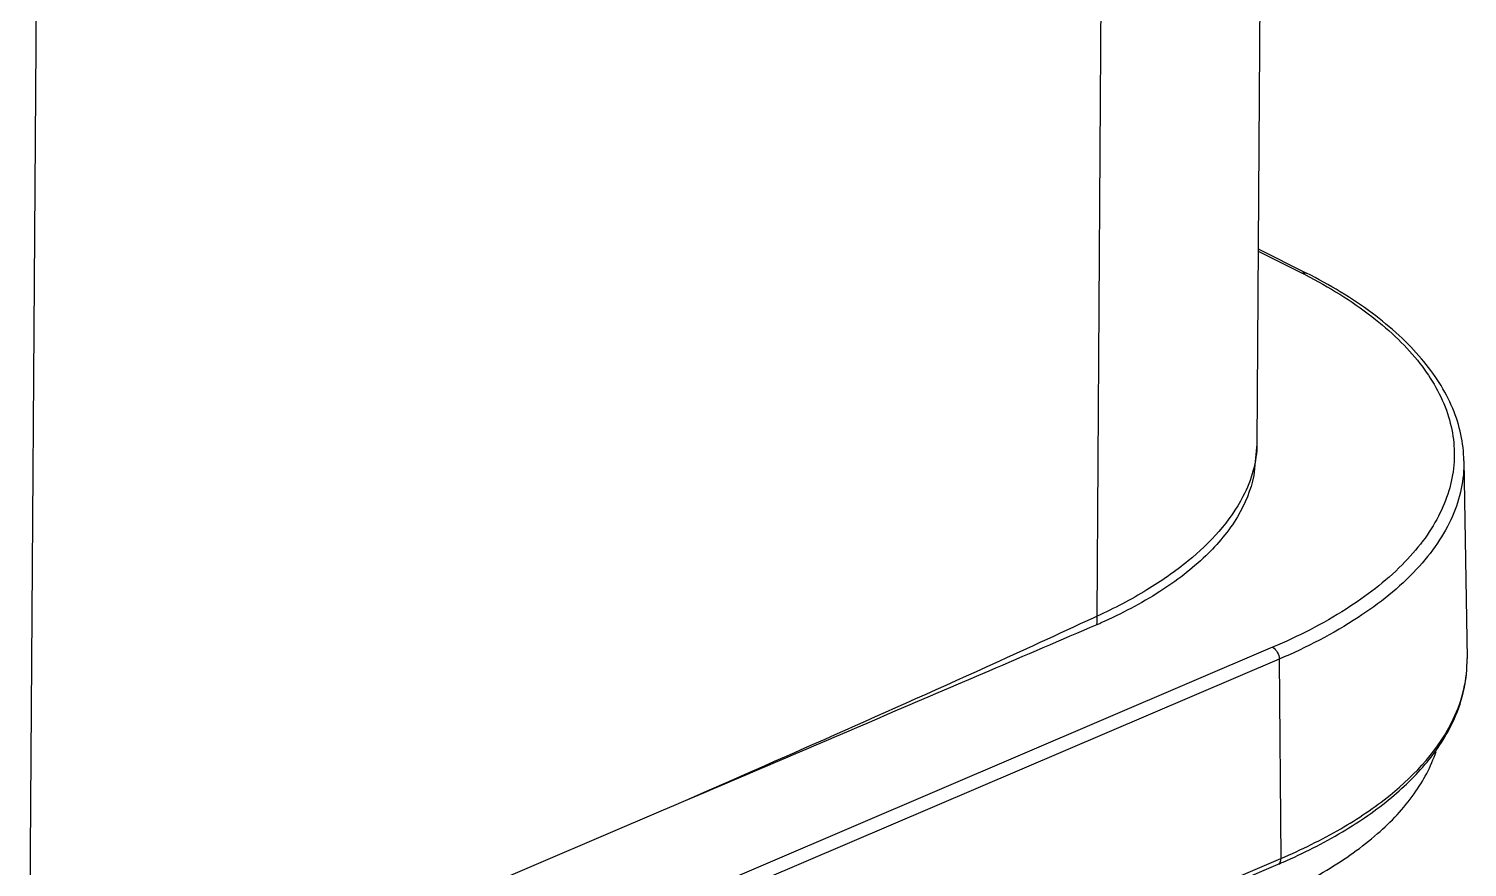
# Model space of a CAD drawing. Header units: millimetres. Extents: x 645 to 1239, y -1145 to -725.
# Drawn here: x 1149.06 to 1177.17, y -970.85 to -954.46 of the extents above; entities that cross this region are included whole.
import ezdxf

# ---------------------------------------------------------------- set-up
doc = ezdxf.new("R2010")
doc.units = ezdxf.units.MM
doc.header["$LTSCALE"] = 0.1

msp = doc.modelspace()

# ---------------------------------------------------------------- linework, layer by layer
at = {"color": 7, "linetype": 'Continuous'}
for p, q in [((1173.684, -869.489), (1173.057, -962.574)), ((1169.933, -965.945), (1170.56, -872.796)), ((1149.444, -917.198), (1149.056, -974.858)), ((1173.082, -958.806), (1173.939, -959.24)), ((1173.083, -958.762), (1174.024, -959.238)), ((1173.057, -962.579), (1172.993, -963.197)), ((1177.101, -962.906), (1177.163, -966.774)), ((1169.933, -965.945), (1169.867, -965.975)), ((1173.363, -966.553), (1151.094, -976.072)), ((1173.491, -966.784), (1151.222, -976.302)), ((1173.491, -966.784), (1173.524, -970.681)), ((1161.456, -969.738), (1157.888, -971.263)), ((1151.201, -980.312), (1173.47, -970.794)), ((1151.256, -980.199), (1173.524, -970.681))]:
    msp.add_line(p, q, dxfattribs=at)
for centre, radius, start, end in [((1169.207, -968.585), 10.475, 62.7303, 63.1452), ((1168.127, -965.982), 1.806, 355.9519, 1.1899), ((1166.008, -957.003), 9.915, 293.2934, 293.7852), ((1168.683, -959.593), 12.18, 293.1425, 293.6336)]:
    msp.add_arc(centre, radius, start, end, dxfattribs=at)
for points, knots in [([(1174.006, -959.274), (1174.461, -959.508), (1175.096, -959.895), (1175.817, -960.514), (1176.363, -961.114), (1176.751, -961.782), (1176.912, -962.482), (1176.921, -962.996), (1176.82, -963.508), (1176.612, -964.009), (1176.301, -964.495), (1175.73, -965.144), (1174.759, -965.885), (1173.859, -966.341), (1173.363, -966.553)], [0, 0, 0, 0, 0.149753, 0.216458, 0.277923, 0.38725, 0.437638, 0.487003, 0.537024, 0.58929, 0.645124, 0.705496, 0.841777, 1, 1, 1, 1]), ([(1173.939, -959.24), (1173.953, -959.234), (1173.982, -959.226), (1174.011, -959.232), (1174.024, -959.238)], [0, 0, 0, 0, 0.529044, 1, 1, 1, 1]), ([(1177.101, -962.906), (1177.098, -962.734), (1177.058, -962.384), (1176.834, -961.683), (1176.404, -961.025), (1175.832, -960.437), (1175.102, -959.84), (1174.472, -959.465), (1174.024, -959.238)], [0, 0, 0, 0, 0.103263, 0.209235, 0.437646, 0.564004, 0.699646, 1, 1, 1, 1]), ([(1173.057, -962.574), (1173.055, -962.748), (1173.003, -963.108), (1172.868, -963.444), (1172.783, -963.607)], [0, 0, 0, 0, 0.487206, 1, 1, 1, 1]), ([(1177.101, -962.906), (1177.104, -963.089), (1177.068, -963.462), (1176.889, -964.009), (1176.589, -964.541), (1176.011, -965.253), (1174.987, -966.064), (1174.025, -966.555), (1173.491, -966.784)], [0, 0, 0, 0, 0.097846, 0.199003, 0.306694, 0.423355, 0.688652, 1, 1, 1, 1]), ([(1172.993, -963.197), (1172.938, -963.479), (1172.694, -964.061), (1172.045, -964.828), (1171.13, -965.523), (1170.405, -965.9), (1170.006, -966.076)], [0, 0, 0, 0, 0.201506, 0.430607, 0.695786, 1, 1, 1, 1]), ([(1172.783, -963.607), (1172.53, -964.095), (1171.909, -964.76), (1170.886, -965.468), (1170.266, -965.792), (1169.933, -965.945)], [0, 0, 0, 0, 0.440974, 0.705416, 1, 1, 1, 1]), ([(1169.867, -965.975), (1169.167, -966.3), (1167.42, -967.103), (1164.614, -968.354), (1162.509, -969.279), (1161.456, -969.738)], [0, 0, 0, 0, 0.251076, 0.626101, 1, 1, 1, 1]), ([(1169.928, -966.11), (1169.224, -966.413), (1167.46, -967.172), (1164.635, -968.378), (1162.516, -969.285), (1161.456, -969.738)], [0, 0, 0, 0, 0.249712, 0.624865, 1, 1, 1, 1]), ([(1173.363, -966.553), (1173.402, -966.573), (1173.464, -966.647), (1173.491, -966.736), (1173.491, -966.784)], [0, 0, 0, 0, 0.479164, 1, 1, 1, 1]), ([(1176.894, -967.958), (1176.983, -967.77), (1177.122, -967.383), (1177.166, -966.974), (1177.163, -966.774)], [0, 0, 0, 0, 0.5098, 1, 1, 1, 1]), ([(1176.915, -967.947), (1176.998, -967.761), (1177.126, -967.376), (1177.166, -966.972), (1177.163, -966.774)], [0, 0, 0, 0, 0.506831, 1, 1, 1, 1]), ([(1173.524, -970.681), (1173.924, -970.51), (1174.668, -970.145), (1175.887, -969.331), (1176.617, -968.539), (1176.894, -967.958)], [0, 0, 0, 0, 0.296309, 0.561479, 1, 1, 1, 1]), ([(1173.566, -970.752), (1173.964, -970.578), (1174.704, -970.206), (1175.674, -969.538), (1176.429, -968.797), (1176.788, -968.232), (1176.915, -967.947)], [0, 0, 0, 0, 0.292625, 0.555548, 0.7898, 1, 1, 1, 1]), ([(1173.194, -971.53), (1173.617, -971.349), (1174.395, -970.963), (1175.397, -970.258), (1176.14, -969.478), (1176.459, -968.884), (1176.556, -968.59)], [0, 0, 0, 0, 0.300853, 0.566327, 0.797318, 1, 1, 1, 1]), ([(1173.47, -970.794), (1173.487, -970.786), (1173.519, -970.75), (1173.525, -970.705), (1173.524, -970.681)], [0, 0, 0, 0, 0.441058, 1, 1, 1, 1])]:
    msp.add_open_spline(points, degree=3, knots=knots, dxfattribs=at)

doc.saveas('drawing.dxf')
